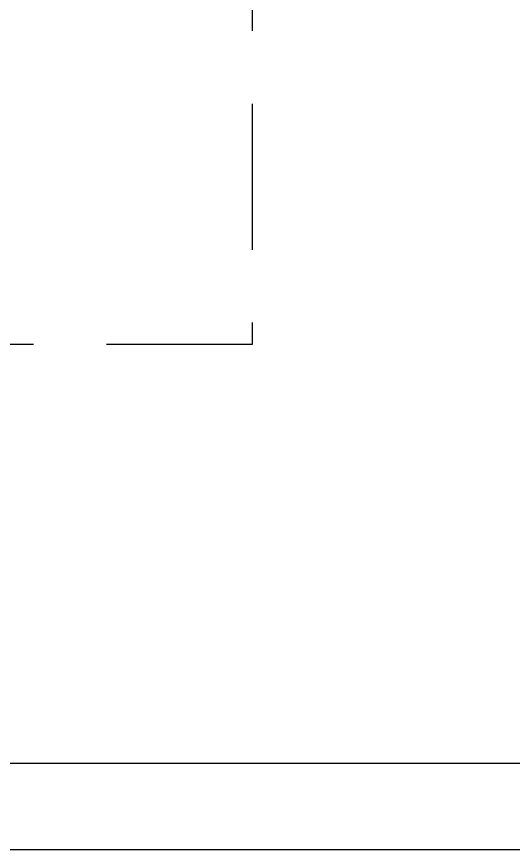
# Model space of a CAD drawing. Header units: centimetres. Extents: x 0 to 1084401, y -139216 to 99734.
# Drawn here: x 903263 to 903349.5, y 12151.5 to 12296.5 of the extents above; entities that cross this region are included whole.
import ezdxf

# ---------------------------------------------------------------- set-up
doc = ezdxf.new("R2010")
doc.units = ezdxf.units.CM
doc.header["$LTSCALE"] = 4
doc.linetypes.add('DASHED2', pattern=[9.524999999999999, 6.35, -3.175])
doc.layers.add('0.6', color=6, linetype='Continuous')
doc.layers.add('PROJEÇÕES', color=1, linetype='DASHED2')

msp = doc.modelspace()

# ---------------------------------------------------------------- linework, layer by layer
at = {"layer": '0.6'}
for points in [[(903184.0019350427, 12166.47670687522), (903384.0019350427, 12166.47670687522), (903384.0019350427, 12176.47670687522)], [(903169.0019350427, 12151.47670687522), (903399.0019350427, 12151.47670687522)]]:
    msp.add_lwpolyline(points, dxfattribs=at)
at = {"layer": 'PROJEÇÕES', "color": 250}
msp.add_lwpolyline([(903184.0019350427, 12319.3911503581), (903304.0019350427, 12319.3911503581), (903304.0019350427, 12239.3911503581), (903184.0019350427, 12239.3911503581)], close=True, dxfattribs=at)

doc.saveas('drawing.dxf')
